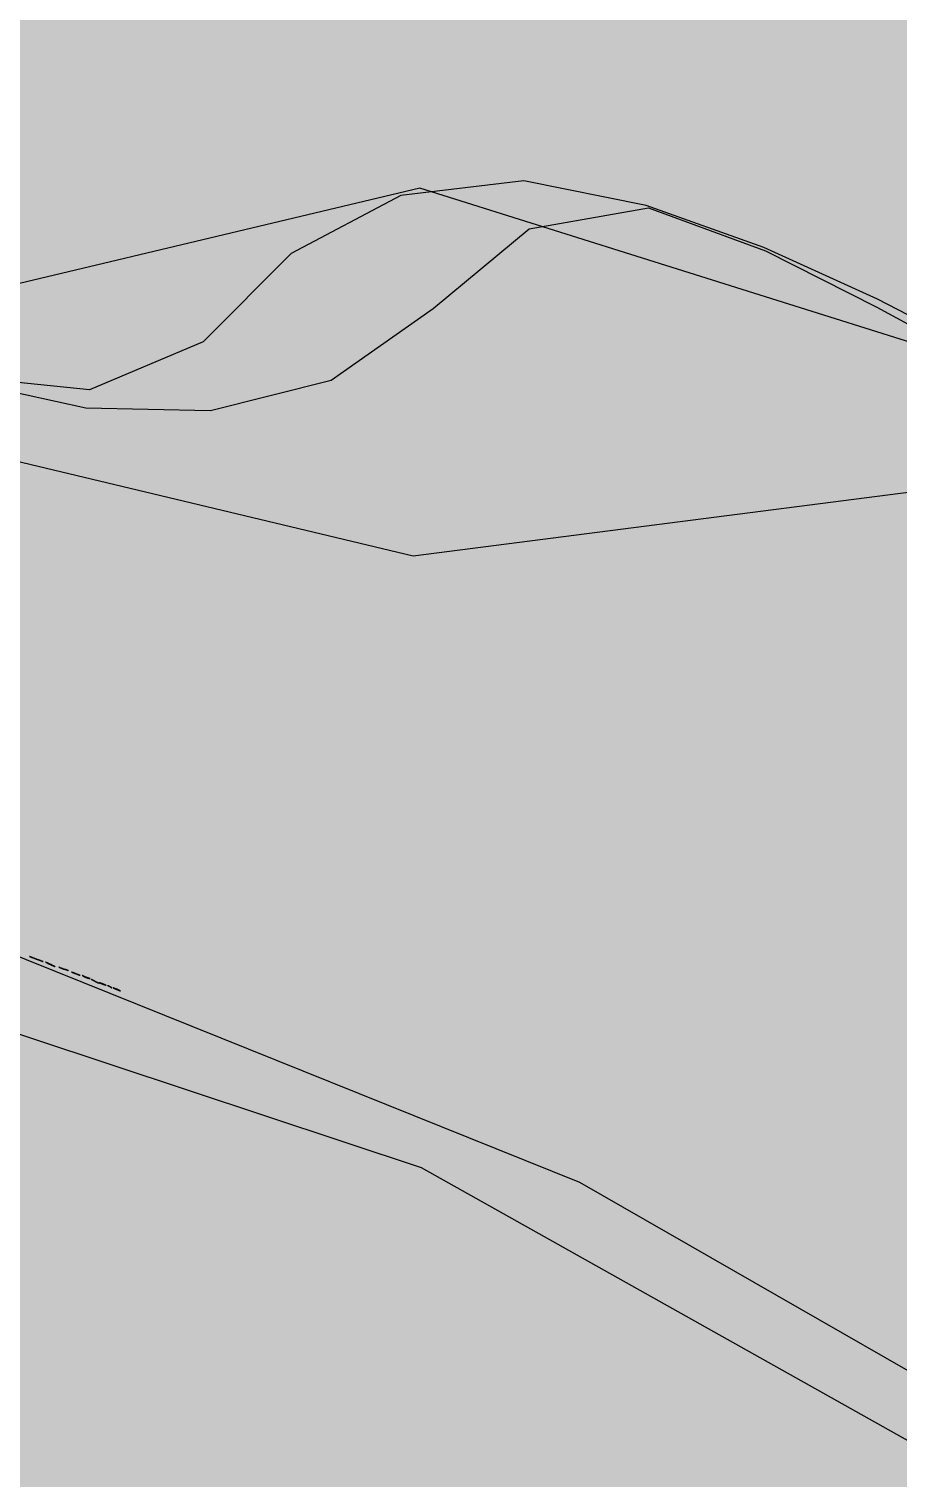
# Model space of a CAD drawing. Extents: x 0 to 1501, y 0 to 1722.
# Drawn here: x 97.805 to 99.12, y 1668.453 to 1670.644 of the extents above; entities that cross this region are included whole.
import ezdxf

# ---------------------------------------------------------------- set-up
doc = ezdxf.new("R2010")
doc.units = 0

msp = doc.modelspace()

# ---------------------------------------------------------------- hatches: boundary and pattern name
at = {"true_color": 0xf8f9fa}
msp.add_hatch(color=256, dxfattribs=at).paths.add_polyline_path([(0, 1722), (1280, 1722), (1280, 1002), (0, 1002)], flags=0)
at = {"true_color": 0xffffff}
for points in [[(0, 1722), (1280, 1722), (1280, 1656), (0, 1656)], [(124.2185, 1673.1045), (125.1031, 1673.3831), (125.9574, 1673.8873), (126.7907, 1674.4255), (126.3947, 1673.8682), (126.4948, 1673.599), (127.2128, 1674.2826), (127.8518, 1675.0394), (128.4795, 1675.7998), (129.1412, 1676.5348), (128.9962, 1676.4586), (128.3231, 1675.7296), (127.6691, 1674.9842), (127.0627, 1674.2159), (126.5213, 1673.89), (127.1729, 1674.6363), (126.4734, 1674.4188), (125.6234, 1673.9074), (124.7639, 1673.4116), (123.8934, 1672.9357), (123.0055, 1672.493), (122.0998, 1672.0882), (121.195, 1671.8706), (121.4652, 1672.6326), (120.489, 1672.51), (119.5589, 1672.1669), (118.6812, 1671.7059), (118.3606, 1670.9867), (117.997, 1670.5677), (117.0387, 1670.3117), (116.0678, 1670.1071), (115.0972, 1669.9013), (114.1282, 1669.6881), (113.18, 1669.3967), (112.2477, 1669.0574), (111.2909, 1668.7957), (110.3207, 1668.588), (109.3425, 1668.4237), (108.3717, 1668.2257), (108.8471, 1667.7892), (108.9744, 1667.5866), (107.9982, 1667.4119), (107.0133, 1667.3916), (106.3973, 1667.9117), (105.4056, 1667.927), (104.4134, 1667.934), (103.4216, 1667.9591), (102.4307, 1668.0094), (101.4421, 1668.0945), (100.4561, 1668.2043), (99.4982, 1668.4067), (98.6387, 1668.8998), (97.7182, 1669.2697), (97.1572, 1669.3012), (97.4577, 1669.2346), (98.3988, 1668.9224), (99.2624, 1668.4382), (100.1973, 1668.1171), (101.1808, 1667.9866), (102.1666, 1667.8746), (103.0666, 1667.8082), (104.0573, 1667.7546), (105.0493, 1667.735), (106.0413, 1667.7517), (106.6787, 1667.3209), (107.6623, 1667.2298), (108.649, 1667.3274), (109.6038, 1667.5865), (109.1699, 1667.9364), (109.0997, 1668.1672), (110.081, 1668.3125), (111.0535, 1668.5088), (112.0144, 1668.7558), (112.9635, 1669.0445), (113.9058, 1669.3553), (114.6731, 1669.5616), (115.6407, 1669.7748), (116.6141, 1669.9668), (117.5805, 1670.1907), (118.509, 1670.5336), (118.9316, 1671.166), (119.1263, 1671.6947), (120.0448, 1672.0691), (120.9986, 1672.3382), (120.7719, 1671.676), (121.661, 1671.7064), (122.5811, 1672.0775), (123.4825, 1672.4919), (124.2185, 1673.1045)], [(97.03, 1670.445), (97.1935, 1670.3501), (97.3603, 1670.2613), (97.5312, 1670.1806), (97.707, 1670.1114), (97.8915, 1670.0715), (98.0801, 1670.0672), (98.2625, 1670.1133), (98.4166, 1670.2213), (98.5619, 1670.3419), (98.7424, 1670.3737), (98.9195, 1670.3089), (99.088, 1670.2233), (99.2542, 1670.1333), (99.4188, 1670.0404), (99.5817, 1669.9446), (99.7426, 1669.8454), (99.9011, 1669.7424), (100.0563, 1669.6346), (100.2085, 1669.5226), (100.363, 1669.4137), (100.5192, 1669.3073), (100.6766, 1669.2026), (100.8347, 1669.0991), (100.9936, 1668.9967), (101.153, 1668.8952), (101.3129, 1668.7945), (101.4734, 1668.6945), (101.6343, 1668.5954), (101.7958, 1668.4972), (101.9579, 1668.4001), (102.121, 1668.3045), (102.2813, 1668.2142), (102.118, 1668.3094), (101.9569, 1668.4082), (101.7968, 1668.5086), (101.6373, 1668.6101), (101.4782, 1668.7121), (101.3195, 1668.8147), (101.161, 1668.9176), (101.0027, 1669.0209), (100.8447, 1669.1246), (100.6868, 1669.2285), (100.5291, 1669.3327), (100.3716, 1669.4372), (100.2144, 1669.5421), (100.0576, 1669.6475), (99.9008, 1669.7531), (99.7429, 1669.857), (99.5832, 1669.9582), (99.4214, 1670.0559), (99.257, 1670.1489), (99.0891, 1670.2357), (98.9169, 1670.3135), (98.739, 1670.3771), (98.554, 1670.4145), (98.368, 1670.3926), (98.2017, 1670.3049), (98.0686, 1670.1711), (97.8966, 1670.0985), (97.7098, 1670.1179), (97.5329, 1670.184), (97.3628, 1670.2663), (97.1958, 1670.3549), (97.03, 1670.445)]]:
    msp.add_hatch(color=256, dxfattribs=at).paths.add_polyline_path(points, flags=0)
at = {"true_color": 0xa8a9ab}
msp.add_hatch(color=256, dxfattribs=at).paths.add_polyline_path([(102.525, 1668.006), (101.8316, 1668.4875), (100.9954, 1669.0269), (100.1654, 1669.5758), (99.3269, 1670.111), (98.3966, 1670.4035), (97.5153, 1670.194), (96.6496, 1670.6823), (95.8869, 1671.3203), (96.1765, 1671.6041), (96.6439, 1671.8292), (96.0403, 1672.6193), (95.3755, 1673.3595), (94.702, 1674.0918), (94.1028, 1674.8857), (93.5932, 1675.7168), (93.1817, 1676.6224), (92.9474, 1677.5828), (93.6149, 1678.2309), (94.5271, 1677.8775), (95.5008, 1677.6891), (96.3339, 1678.1235), (96.3848, 1679.0995), (96.0008, 1680.0124), (95.3735, 1680.7812), (94.4999, 1681.2164), (93.6181, 1680.808), (92.6438, 1680.8755), (92.0425, 1681.6252), (91.7746, 1682.5815), (91.7389, 1683.5735), (91.8853, 1684.5478), (91.9267, 1685.5187), (91.871, 1686.5123), (91.7987, 1687.5047), (91.6739, 1688.4916), (91.4256, 1689.4532), (90.747, 1690.1053), (89.8964, 1689.632), (89.1855, 1690.074), (89.1072, 1691.0569), (89.401, 1691.9872), (90.3229, 1691.935), (91.2193, 1692.0093), (91.6678, 1692.8803), (91.7877, 1693.8673), (91.805, 1694.8619), (91.7468, 1695.855), (92.183, 1696.3715), (92.1668, 1697.282), (92.1771, 1698.2752), (92.4523, 1699.2279), (92.8962, 1700.0855), (93.7602, 1700.4598), (94.7396, 1700.3645), (95.4441, 1701.0371), (95.7076, 1701.9819), (95.4287, 1702.9152), (94.5914, 1703.3711), (94.1305, 1703.6717), (94.4515, 1704.6107), (94.8942, 1705.5015), (95.3633, 1706.3789), (95.7102, 1707.3087), (95.4669, 1708.1932), (95.3705, 1708.6603), (96.309, 1708.8308), (96.9046, 1709.6226), (97.348, 1710.5133), (97.111, 1711.3732), (96.4194, 1710.9164), (95.9349, 1710.0483), (95.1634, 1709.647), (94.2842, 1709.233), (93.7274, 1708.4179), (94.2172, 1707.9284), (94.8975, 1708.1349), (94.595, 1707.1893), (94.1482, 1706.3007), (93.6802, 1705.4228), (93.5233, 1704.8196), (93.1678, 1703.939), (93.4442, 1703.054), (94.3963, 1703.1531), (94.8183, 1702.397), (94.5567, 1701.4522), (93.6953, 1701.0653), (92.7174, 1701.1557), (91.9679, 1700.5203), (91.4887, 1699.6527), (91.2314, 1698.6929), (91.1648, 1697.7023), (91.265, 1696.7127), (91.3915, 1695.9863), (91.4122, 1695.0035), (91.4391, 1694.0089), (91.3321, 1693.0218), (90.7495, 1692.3115), (89.8313, 1692.6536), (89.0275, 1692.155), (88.81, 1691.1901), (88.8299, 1690.1965), (89.2481, 1689.3073), (90.1247, 1689.1971), (90.9592, 1689.5628), (91.2892, 1688.6373), (91.4174, 1687.6507), (91.5051, 1686.6596), (91.5493, 1685.6656), (91.7951, 1684.8022), (91.3892, 1683.9992), (91.3737, 1683.0087), (91.5636, 1682.0331), (91.917, 1681.105), (92.6403, 1680.4532), (93.6086, 1680.287), (94.4797, 1680.7147), (95.3214, 1680.3313), (95.8391, 1679.4881), (95.9704, 1678.5175), (95.1645, 1678.1264), (94.2209, 1678.432), (93.275, 1678.6595), (92.5977, 1677.9971), (92.6924, 1677.0205), (93.0792, 1676.1043), (93.6401, 1675.3283), (94.0163, 1674.5563), (94.669, 1673.806), (95.3282, 1673.0607), (95.9766, 1672.3058), (96.1733, 1671.8482), (95.2391, 1671.9487), (95.7746, 1671.1595), (96.5739, 1670.5684), (97.437, 1670.0745), (98.3865, 1669.8473), (99.2294, 1669.9558), (100.0475, 1669.3894), (100.8896, 1668.8594), (101.7382, 1668.3398), (102.2006, 1667.6019), (103.0922, 1667.1855), (104.0649, 1667.0111), (105.0548, 1666.9786), (105.2, 1666.8423), (104.2136, 1666.9042), (105.1426, 1666.6305), (106.1286, 1666.4974), (106.0231, 1666.5263), (105.0451, 1666.7089), (105.2892, 1666.7493), (105.9214, 1666.8748), (104.9556, 1667.1047), (103.9633, 1667.1553), (102.9943, 1667.3112), (102.5251, 1668.0062)], flags=0)
at = {"true_color": 0x231f20}
for points in [[(97.8265, 1669.234), (97.8259, 1669.2342), (97.8252, 1669.2344), (97.8246, 1669.2347), (97.8239, 1669.2349), (97.8233, 1669.2351), (97.8226, 1669.2353), (97.822, 1669.2355), (97.8213, 1669.2358), (97.8207, 1669.236), (97.8201, 1669.2363), (97.8194, 1669.2365), (97.8188, 1669.2367), (97.8182, 1669.237), (97.8175, 1669.2372), (97.8169, 1669.2375), (97.8162, 1669.2377), (97.8156, 1669.238), (97.815, 1669.2382), (97.8143, 1669.2384), (97.8137, 1669.2387), (97.8131, 1669.2389), (97.8124, 1669.2392), (97.8118, 1669.2394), (97.8111, 1669.2397), (97.8105, 1669.2399), (97.8099, 1669.2401), (97.8092, 1669.2404), (97.8086, 1669.2406), (97.8079, 1669.2408), (97.8073, 1669.2411), (97.8066, 1669.2413), (97.806, 1669.2415), (97.8066, 1669.2413), (97.8073, 1669.241), (97.8079, 1669.2408), (97.8086, 1669.2406), (97.8092, 1669.2403), (97.8098, 1669.2401), (97.8105, 1669.2398), (97.8111, 1669.2396), (97.8118, 1669.2394), (97.8124, 1669.2391), (97.813, 1669.2389), (97.8137, 1669.2387), (97.8143, 1669.2384), (97.815, 1669.2382), (97.8156, 1669.238), (97.8162, 1669.2377), (97.8169, 1669.2375), (97.8175, 1669.2372), (97.8182, 1669.237), (97.8188, 1669.2368), (97.8194, 1669.2365), (97.8201, 1669.2363), (97.8207, 1669.2361), (97.8214, 1669.2358), (97.822, 1669.2356), (97.8226, 1669.2354), (97.8233, 1669.2351), (97.8239, 1669.2349), (97.8246, 1669.2347), (97.8252, 1669.2344), (97.8259, 1669.2342), (97.8265, 1669.234)], [(97.845, 1669.226), (97.8446, 1669.2262), (97.8441, 1669.2265), (97.8437, 1669.2267), (97.8432, 1669.2269), (97.8428, 1669.2272), (97.8423, 1669.2274), (97.8419, 1669.2276), (97.8414, 1669.2278), (97.841, 1669.2281), (97.8405, 1669.2283), (97.8401, 1669.2285), (97.8396, 1669.2287), (97.8392, 1669.2289), (97.8387, 1669.2292), (97.8382, 1669.2294), (97.8378, 1669.2296), (97.8373, 1669.2298), (97.8369, 1669.23), (97.8364, 1669.2302), (97.836, 1669.2304), (97.8355, 1669.2307), (97.8351, 1669.2309), (97.8346, 1669.2311), (97.8341, 1669.2313), (97.8337, 1669.2315), (97.8332, 1669.2317), (97.8328, 1669.2319), (97.8323, 1669.2321), (97.8319, 1669.2324), (97.8314, 1669.2326), (97.8309, 1669.2328), (97.8305, 1669.233), (97.8309, 1669.2327), (97.8314, 1669.2325), (97.8318, 1669.2322), (97.8323, 1669.232), (97.8327, 1669.2317), (97.8331, 1669.2315), (97.8336, 1669.2312), (97.834, 1669.231), (97.8344, 1669.2308), (97.8349, 1669.2305), (97.8354, 1669.2303), (97.8358, 1669.2301), (97.8363, 1669.2299), (97.8367, 1669.2297), (97.8372, 1669.2295), (97.8376, 1669.2293), (97.8381, 1669.2291), (97.8386, 1669.2289), (97.839, 1669.2287), (97.8395, 1669.2285), (97.8399, 1669.2283), (97.8404, 1669.2281), (97.8409, 1669.2279), (97.8413, 1669.2277), (97.8418, 1669.2275), (97.8423, 1669.2273), (97.8427, 1669.2271), (97.8432, 1669.2269), (97.8436, 1669.2267), (97.8441, 1669.2264), (97.8445, 1669.2262), (97.845, 1669.226)], [(97.865, 1669.22), (97.8646, 1669.2202), (97.8641, 1669.2204), (97.8637, 1669.2206), (97.8632, 1669.2208), (97.8628, 1669.2209), (97.8623, 1669.2211), (97.8618, 1669.2213), (97.8614, 1669.2214), (97.8609, 1669.2216), (97.8605, 1669.2217), (97.86, 1669.2219), (97.8595, 1669.222), (97.8591, 1669.2221), (97.8586, 1669.2223), (97.8581, 1669.2224), (97.8577, 1669.2226), (97.8572, 1669.2227), (97.8568, 1669.2229), (97.8563, 1669.223), (97.8558, 1669.2232), (97.8554, 1669.2233), (97.8549, 1669.2235), (97.8545, 1669.2237), (97.854, 1669.2239), (97.8536, 1669.2241), (97.8531, 1669.2243), (97.8527, 1669.2244), (97.8522, 1669.2246), (97.8518, 1669.2248), (97.8513, 1669.225), (97.8509, 1669.2253), (97.8505, 1669.2255), (97.8509, 1669.2253), (97.8514, 1669.2251), (97.8518, 1669.2249), (97.8522, 1669.2247), (97.8527, 1669.2245), (97.8531, 1669.2243), (97.8536, 1669.2241), (97.854, 1669.2239), (97.8545, 1669.2237), (97.8549, 1669.2236), (97.8554, 1669.2234), (97.8559, 1669.2233), (97.8563, 1669.2231), (97.8568, 1669.223), (97.8572, 1669.2228), (97.8577, 1669.2226), (97.8582, 1669.2225), (97.8586, 1669.2223), (97.8591, 1669.2222), (97.8595, 1669.222), (97.86, 1669.2219), (97.8605, 1669.2217), (97.8609, 1669.2216), (97.8614, 1669.2214), (97.8619, 1669.2213), (97.8623, 1669.2211), (97.8628, 1669.2209), (97.8632, 1669.2207), (97.8637, 1669.2206), (97.8641, 1669.2204), (97.8646, 1669.2202), (97.865, 1669.22)], [(97.8825, 1669.213), (97.8821, 1669.2132), (97.8817, 1669.2133), (97.8813, 1669.2135), (97.8809, 1669.2136), (97.8805, 1669.2138), (97.8801, 1669.2139), (97.8797, 1669.2141), (97.8792, 1669.2143), (97.8788, 1669.2144), (97.8784, 1669.2146), (97.878, 1669.2147), (97.8776, 1669.2149), (97.8772, 1669.215), (97.8768, 1669.2152), (97.8764, 1669.2153), (97.876, 1669.2155), (97.8756, 1669.2157), (97.8752, 1669.2158), (97.8748, 1669.216), (97.8744, 1669.2161), (97.874, 1669.2163), (97.8736, 1669.2164), (97.8732, 1669.2166), (97.8728, 1669.2168), (97.8723, 1669.2169), (97.8719, 1669.2171), (97.8715, 1669.2172), (97.8711, 1669.2174), (97.8707, 1669.2175), (97.8703, 1669.2177), (97.8699, 1669.2178), (97.8695, 1669.218), (97.8699, 1669.2178), (97.8703, 1669.2177), (97.8707, 1669.2175), (97.8711, 1669.2174), (97.8715, 1669.2172), (97.8719, 1669.2171), (97.8723, 1669.2169), (97.8728, 1669.2168), (97.8732, 1669.2166), (97.8736, 1669.2164), (97.874, 1669.2163), (97.8744, 1669.2161), (97.8748, 1669.216), (97.8752, 1669.2158), (97.8756, 1669.2157), (97.876, 1669.2155), (97.8764, 1669.2154), (97.8768, 1669.2152), (97.8772, 1669.2151), (97.8776, 1669.2149), (97.878, 1669.2147), (97.8784, 1669.2146), (97.8789, 1669.2144), (97.8793, 1669.2143), (97.8797, 1669.2141), (97.8801, 1669.214), (97.8805, 1669.2138), (97.8809, 1669.2137), (97.8813, 1669.2135), (97.8817, 1669.2133), (97.8821, 1669.2132), (97.8825, 1669.213)], [(97.898, 1669.208), (97.8976, 1669.2081), (97.8972, 1669.2082), (97.8968, 1669.2084), (97.8964, 1669.2085), (97.896, 1669.2086), (97.8956, 1669.2087), (97.8952, 1669.2089), (97.8948, 1669.209), (97.8944, 1669.2091), (97.894, 1669.2092), (97.8936, 1669.2094), (97.8932, 1669.2095), (97.8928, 1669.2097), (97.8924, 1669.2099), (97.892, 1669.21), (97.8916, 1669.2102), (97.8912, 1669.2103), (97.8908, 1669.2105), (97.8904, 1669.2106), (97.89, 1669.2108), (97.8896, 1669.2109), (97.8892, 1669.2111), (97.8889, 1669.2113), (97.8885, 1669.2115), (97.8881, 1669.2117), (97.8877, 1669.2119), (97.8874, 1669.2121), (97.887, 1669.2123), (97.8866, 1669.2124), (97.8862, 1669.2126), (97.8858, 1669.2128), (97.8855, 1669.213), (97.8859, 1669.2128), (97.8863, 1669.2126), (97.8866, 1669.2124), (97.887, 1669.2122), (97.8874, 1669.212), (97.8877, 1669.2117), (97.8881, 1669.2115), (97.8885, 1669.2113), (97.8889, 1669.2111), (97.8892, 1669.2109), (97.8896, 1669.2107), (97.89, 1669.2105), (97.8903, 1669.2103), (97.8907, 1669.2101), (97.8911, 1669.21), (97.8915, 1669.2098), (97.8919, 1669.2097), (97.8923, 1669.2095), (97.8927, 1669.2094), (97.8931, 1669.2092), (97.8935, 1669.209), (97.8939, 1669.2089), (97.8943, 1669.2088), (97.8947, 1669.2087), (97.8951, 1669.2086), (97.8955, 1669.2085), (97.8959, 1669.2084), (97.8963, 1669.2083), (97.8967, 1669.2082), (97.8972, 1669.2081), (97.8976, 1669.2081), (97.898, 1669.208)], [(97.9115, 1669.201), (97.9111, 1669.2011), (97.9107, 1669.2013), (97.9103, 1669.2014), (97.9099, 1669.2016), (97.9095, 1669.2017), (97.9091, 1669.2019), (97.9088, 1669.2021), (97.9084, 1669.2023), (97.908, 1669.2024), (97.9076, 1669.2026), (97.9073, 1669.2028), (97.9069, 1669.203), (97.9065, 1669.2032), (97.9061, 1669.2034), (97.9058, 1669.2036), (97.9054, 1669.2038), (97.905, 1669.204), (97.9047, 1669.2042), (97.9043, 1669.2044), (97.9039, 1669.2046), (97.9036, 1669.2048), (97.9032, 1669.205), (97.9028, 1669.2052), (97.9025, 1669.2054), (97.9021, 1669.2056), (97.9017, 1669.2058), (97.9014, 1669.206), (97.901, 1669.2062), (97.9006, 1669.2064), (97.9002, 1669.2066), (97.8999, 1669.2068), (97.8995, 1669.207), (97.8999, 1669.2068), (97.9003, 1669.2066), (97.9006, 1669.2065), (97.901, 1669.2063), (97.9014, 1669.2061), (97.9018, 1669.2059), (97.9021, 1669.2057), (97.9025, 1669.2055), (97.9029, 1669.2053), (97.9032, 1669.2051), (97.9036, 1669.2049), (97.904, 1669.2047), (97.9043, 1669.2045), (97.9047, 1669.2043), (97.9051, 1669.2041), (97.9054, 1669.2039), (97.9058, 1669.2037), (97.9062, 1669.2035), (97.9065, 1669.2033), (97.9069, 1669.2031), (97.9073, 1669.2029), (97.9076, 1669.2027), (97.908, 1669.2025), (97.9084, 1669.2023), (97.9088, 1669.2021), (97.9092, 1669.202), (97.9096, 1669.2018), (97.9099, 1669.2016), (97.9103, 1669.2015), (97.9107, 1669.2013), (97.9111, 1669.2012), (97.9115, 1669.201)], [(97.922, 1669.198), (97.9217, 1669.1981), (97.9214, 1669.1983), (97.921, 1669.1984), (97.9207, 1669.1986), (97.9204, 1669.1987), (97.9201, 1669.1988), (97.9197, 1669.199), (97.9194, 1669.1991), (97.9191, 1669.1993), (97.9188, 1669.1994), (97.9184, 1669.1995), (97.9181, 1669.1996), (97.9178, 1669.1997), (97.9174, 1669.1999), (97.9171, 1669.2), (97.9168, 1669.2001), (97.9165, 1669.2002), (97.9161, 1669.2003), (97.9158, 1669.2005), (97.9155, 1669.2006), (97.9151, 1669.2007), (97.9148, 1669.2008), (97.9145, 1669.201), (97.9142, 1669.2011), (97.9138, 1669.2012), (97.9135, 1669.2013), (97.9132, 1669.2014), (97.9128, 1669.2016), (97.9125, 1669.2017), (97.9122, 1669.2018), (97.9118, 1669.2019), (97.9115, 1669.202), (97.9118, 1669.2019), (97.9121, 1669.2017), (97.9125, 1669.2016), (97.9128, 1669.2014), (97.9131, 1669.2013), (97.9134, 1669.2012), (97.9137, 1669.201), (97.9141, 1669.2009), (97.9144, 1669.2007), (97.9147, 1669.2006), (97.915, 1669.2005), (97.9154, 1669.2003), (97.9157, 1669.2002), (97.916, 1669.2001), (97.9164, 1669.2), (97.9167, 1669.1999), (97.917, 1669.1997), (97.9174, 1669.1996), (97.9177, 1669.1995), (97.918, 1669.1994), (97.9184, 1669.1993), (97.9187, 1669.1992), (97.919, 1669.199), (97.9193, 1669.1989), (97.9197, 1669.1988), (97.92, 1669.1987), (97.9203, 1669.1986), (97.9207, 1669.1985), (97.921, 1669.1984), (97.9213, 1669.1982), (97.9217, 1669.1981), (97.922, 1669.198)], [(97.9305, 1669.194), (97.9303, 1669.1941), (97.9302, 1669.1943), (97.93, 1669.1944), (97.9298, 1669.1945), (97.9296, 1669.1947), (97.9295, 1669.1948), (97.9293, 1669.1949), (97.9291, 1669.195), (97.9289, 1669.1951), (97.9287, 1669.1952), (97.9285, 1669.1954), (97.9283, 1669.1955), (97.9281, 1669.1956), (97.928, 1669.1957), (97.9278, 1669.1958), (97.9276, 1669.1959), (97.9274, 1669.196), (97.9272, 1669.1961), (97.927, 1669.1962), (97.9268, 1669.1964), (97.9267, 1669.1965), (97.9265, 1669.1966), (97.9263, 1669.1967), (97.9261, 1669.1968), (97.9259, 1669.1969), (97.9257, 1669.197), (97.9255, 1669.1971), (97.9253, 1669.1972), (97.9251, 1669.1973), (97.9249, 1669.1973), (97.9247, 1669.1974), (97.9245, 1669.1975), (97.9247, 1669.1974), (97.9249, 1669.1973), (97.9251, 1669.1972), (97.9253, 1669.1972), (97.9255, 1669.1971), (97.9257, 1669.197), (97.9259, 1669.1969), (97.9261, 1669.1968), (97.9263, 1669.1967), (97.9265, 1669.1967), (97.9267, 1669.1966), (97.9269, 1669.1964), (97.9271, 1669.1963), (97.9273, 1669.1962), (97.9275, 1669.1961), (97.9277, 1669.196), (97.9278, 1669.1959), (97.928, 1669.1958), (97.9282, 1669.1956), (97.9284, 1669.1955), (97.9285, 1669.1954), (97.9287, 1669.1953), (97.9289, 1669.1951), (97.9291, 1669.195), (97.9293, 1669.1949), (97.9294, 1669.1948), (97.9296, 1669.1946), (97.9298, 1669.1945), (97.93, 1669.1944), (97.9301, 1669.1943), (97.9303, 1669.1941), (97.9305, 1669.194)], [(97.9435, 1669.1895), (97.9432, 1669.1897), (97.9429, 1669.1899), (97.9425, 1669.19), (97.9422, 1669.1902), (97.9418, 1669.1903), (97.9415, 1669.1905), (97.9412, 1669.1906), (97.9408, 1669.1908), (97.9405, 1669.191), (97.9402, 1669.1911), (97.9398, 1669.1913), (97.9395, 1669.1914), (97.9391, 1669.1916), (97.9388, 1669.1917), (97.9385, 1669.1919), (97.9381, 1669.192), (97.9378, 1669.1922), (97.9374, 1669.1923), (97.9371, 1669.1924), (97.9367, 1669.1925), (97.9364, 1669.1927), (97.936, 1669.1928), (97.9357, 1669.1929), (97.9353, 1669.193), (97.935, 1669.1931), (97.9346, 1669.1933), (97.9343, 1669.1934), (97.9339, 1669.1935), (97.9336, 1669.1936), (97.9332, 1669.1938), (97.9329, 1669.1939), (97.9325, 1669.194), (97.9328, 1669.1939), (97.9332, 1669.1937), (97.9335, 1669.1936), (97.9339, 1669.1934), (97.9342, 1669.1933), (97.9345, 1669.1931), (97.9349, 1669.193), (97.9352, 1669.1929), (97.9356, 1669.1927), (97.9359, 1669.1926), (97.9363, 1669.1924), (97.9366, 1669.1923), (97.9369, 1669.1921), (97.9373, 1669.192), (97.9376, 1669.1918), (97.938, 1669.1917), (97.9383, 1669.1916), (97.9387, 1669.1914), (97.939, 1669.1913), (97.9393, 1669.1911), (97.9397, 1669.191), (97.94, 1669.1908), (97.9404, 1669.1907), (97.9407, 1669.1906), (97.9411, 1669.1904), (97.9414, 1669.1903), (97.9418, 1669.1902), (97.9421, 1669.19), (97.9425, 1669.1899), (97.9428, 1669.1898), (97.9432, 1669.1896), (97.9435, 1669.1895)]]:
    msp.add_hatch(color=256, dxfattribs=at).paths.add_polyline_path(points, flags=0)

# ---------------------------------------------------------------- linework, layer by layer
at = {"true_color": 0xa8a9ab}
for points in [[(95.8391, 1679.4881), (95.9704, 1678.5175), (95.1645, 1678.1264), (94.2209, 1678.432), (93.275, 1678.6595), (92.5977, 1677.9971), (92.6924, 1677.0205), (93.0792, 1676.1043), (93.6401, 1675.3283), (94.0163, 1674.5563), (94.669, 1673.806), (95.3282, 1673.0607), (95.9766, 1672.3058), (96.1733, 1671.8482), (95.2391, 1671.9487), (95.7746, 1671.1595), (96.5739, 1670.5684), (97.437, 1670.0745), (98.3865, 1669.8473), (99.2294, 1669.9558), (100.0475, 1669.3894), (100.8896, 1668.8594), (101.7382, 1668.3398), (102.2006, 1667.6019)], [(101.8316, 1668.4875), (100.9954, 1669.0269), (100.1654, 1669.5758), (99.3269, 1670.111), (98.3966, 1670.4035), (97.5153, 1670.194), (96.6496, 1670.6823), (95.8869, 1671.3203), (96.1765, 1671.6041), (96.6439, 1671.8292), (96.0403, 1672.6193), (95.3755, 1673.3595), (94.702, 1674.0918), (94.1028, 1674.8857), (93.5932, 1675.7168), (93.1817, 1676.6224), (92.9474, 1677.5828), (93.6149, 1678.2309), (94.5271, 1677.8775), (95.5008, 1677.6891), (96.3339, 1678.1235), (96.3848, 1679.0995)]]:
    msp.add_lwpolyline(points, dxfattribs=at)
at = {"true_color": 0xffffff}
for points in [[(99.257, 1670.1489), (99.0891, 1670.2357), (98.9169, 1670.3135), (98.739, 1670.3771), (98.554, 1670.4145), (98.368, 1670.3926), (98.2017, 1670.3049), (98.0686, 1670.1711), (97.8966, 1670.0985), (97.7098, 1670.1179)], [(97.707, 1670.1114), (97.8915, 1670.0715), (98.0801, 1670.0672), (98.2625, 1670.1133), (98.4166, 1670.2213), (98.5619, 1670.3419), (98.7424, 1670.3737), (98.9195, 1670.3089), (99.088, 1670.2233), (99.2542, 1670.1333)], [(102.4307, 1668.0094), (101.4421, 1668.0945), (100.4561, 1668.2043), (99.4982, 1668.4067), (98.6387, 1668.8998), (97.7182, 1669.2697), (97.1572, 1669.3012), (97.4577, 1669.2346), (98.3988, 1668.9224), (99.2624, 1668.4382), (100.1973, 1668.1171), (101.1808, 1667.9866), (102.1666, 1667.8746)]]:
    msp.add_lwpolyline(points, dxfattribs=at)
at = {"true_color": 0x231f20}
for points in [[(97.8265, 1669.234), (97.8259, 1669.2342), (97.8252, 1669.2344), (97.8246, 1669.2347), (97.8239, 1669.2349), (97.8233, 1669.2351), (97.8226, 1669.2353), (97.822, 1669.2355), (97.8213, 1669.2358), (97.8207, 1669.236), (97.8201, 1669.2363), (97.8194, 1669.2365), (97.8188, 1669.2367), (97.8182, 1669.237), (97.8175, 1669.2372), (97.8169, 1669.2375), (97.8162, 1669.2377), (97.8156, 1669.238), (97.815, 1669.2382), (97.8143, 1669.2384), (97.8137, 1669.2387), (97.8131, 1669.2389), (97.8124, 1669.2392), (97.8118, 1669.2394), (97.8111, 1669.2397), (97.8105, 1669.2399), (97.8099, 1669.2401), (97.8092, 1669.2404), (97.8086, 1669.2406), (97.8079, 1669.2408), (97.8073, 1669.2411), (97.8066, 1669.2413), (97.806, 1669.2415), (97.8066, 1669.2413), (97.8073, 1669.241), (97.8079, 1669.2408), (97.8086, 1669.2406), (97.8092, 1669.2403), (97.8098, 1669.2401), (97.8105, 1669.2398), (97.8111, 1669.2396), (97.8118, 1669.2394), (97.8124, 1669.2391), (97.813, 1669.2389), (97.8137, 1669.2387), (97.8143, 1669.2384), (97.815, 1669.2382), (97.8156, 1669.238), (97.8162, 1669.2377), (97.8169, 1669.2375), (97.8175, 1669.2372), (97.8182, 1669.237), (97.8188, 1669.2368), (97.8194, 1669.2365), (97.8201, 1669.2363), (97.8207, 1669.2361), (97.8214, 1669.2358), (97.822, 1669.2356), (97.8226, 1669.2354), (97.8233, 1669.2351), (97.8239, 1669.2349), (97.8246, 1669.2347), (97.8252, 1669.2344), (97.8259, 1669.2342), (97.8265, 1669.234)], [(97.845, 1669.226), (97.8446, 1669.2262), (97.8441, 1669.2265), (97.8437, 1669.2267), (97.8432, 1669.2269), (97.8428, 1669.2272), (97.8423, 1669.2274), (97.8419, 1669.2276), (97.8414, 1669.2278), (97.841, 1669.2281), (97.8405, 1669.2283), (97.8401, 1669.2285), (97.8396, 1669.2287), (97.8392, 1669.2289), (97.8387, 1669.2292), (97.8382, 1669.2294), (97.8378, 1669.2296), (97.8373, 1669.2298), (97.8369, 1669.23), (97.8364, 1669.2302), (97.836, 1669.2304), (97.8355, 1669.2307), (97.8351, 1669.2309), (97.8346, 1669.2311), (97.8341, 1669.2313), (97.8337, 1669.2315), (97.8332, 1669.2317), (97.8328, 1669.2319), (97.8323, 1669.2321), (97.8319, 1669.2324), (97.8314, 1669.2326), (97.8309, 1669.2328), (97.8305, 1669.233), (97.8309, 1669.2327), (97.8314, 1669.2325), (97.8318, 1669.2322), (97.8323, 1669.232), (97.8327, 1669.2317), (97.8331, 1669.2315), (97.8336, 1669.2312), (97.834, 1669.231), (97.8344, 1669.2308), (97.8349, 1669.2305), (97.8354, 1669.2303), (97.8358, 1669.2301), (97.8363, 1669.2299), (97.8367, 1669.2297), (97.8372, 1669.2295), (97.8376, 1669.2293), (97.8381, 1669.2291), (97.8386, 1669.2289), (97.839, 1669.2287), (97.8395, 1669.2285), (97.8399, 1669.2283), (97.8404, 1669.2281), (97.8409, 1669.2279), (97.8413, 1669.2277), (97.8418, 1669.2275), (97.8423, 1669.2273), (97.8427, 1669.2271), (97.8432, 1669.2269), (97.8436, 1669.2267), (97.8441, 1669.2264), (97.8445, 1669.2262), (97.845, 1669.226)], [(97.865, 1669.22), (97.8646, 1669.2202), (97.8641, 1669.2204), (97.8637, 1669.2206), (97.8632, 1669.2208), (97.8628, 1669.2209), (97.8623, 1669.2211), (97.8618, 1669.2213), (97.8614, 1669.2214), (97.8609, 1669.2216), (97.8605, 1669.2217), (97.86, 1669.2219), (97.8595, 1669.222), (97.8591, 1669.2221), (97.8586, 1669.2223), (97.8581, 1669.2224), (97.8577, 1669.2226), (97.8572, 1669.2227), (97.8568, 1669.2229), (97.8563, 1669.223), (97.8558, 1669.2232), (97.8554, 1669.2233), (97.8549, 1669.2235), (97.8545, 1669.2237), (97.854, 1669.2239), (97.8536, 1669.2241), (97.8531, 1669.2243), (97.8527, 1669.2244), (97.8522, 1669.2246), (97.8518, 1669.2248), (97.8513, 1669.225), (97.8509, 1669.2253), (97.8505, 1669.2255), (97.8509, 1669.2253), (97.8514, 1669.2251), (97.8518, 1669.2249), (97.8522, 1669.2247), (97.8527, 1669.2245), (97.8531, 1669.2243), (97.8536, 1669.2241), (97.854, 1669.2239), (97.8545, 1669.2237), (97.8549, 1669.2236), (97.8554, 1669.2234), (97.8559, 1669.2233), (97.8563, 1669.2231), (97.8568, 1669.223), (97.8572, 1669.2228), (97.8577, 1669.2226), (97.8582, 1669.2225), (97.8586, 1669.2223), (97.8591, 1669.2222), (97.8595, 1669.222), (97.86, 1669.2219), (97.8605, 1669.2217), (97.8609, 1669.2216), (97.8614, 1669.2214), (97.8619, 1669.2213), (97.8623, 1669.2211), (97.8628, 1669.2209), (97.8632, 1669.2207), (97.8637, 1669.2206), (97.8641, 1669.2204), (97.8646, 1669.2202), (97.865, 1669.22)], [(97.8825, 1669.213), (97.8821, 1669.2132), (97.8817, 1669.2133), (97.8813, 1669.2135), (97.8809, 1669.2136), (97.8805, 1669.2138), (97.8801, 1669.2139), (97.8797, 1669.2141), (97.8792, 1669.2143), (97.8788, 1669.2144), (97.8784, 1669.2146), (97.878, 1669.2147), (97.8776, 1669.2149), (97.8772, 1669.215), (97.8768, 1669.2152), (97.8764, 1669.2153), (97.876, 1669.2155), (97.8756, 1669.2157), (97.8752, 1669.2158), (97.8748, 1669.216), (97.8744, 1669.2161), (97.874, 1669.2163), (97.8736, 1669.2164), (97.8732, 1669.2166), (97.8728, 1669.2168), (97.8723, 1669.2169), (97.8719, 1669.2171), (97.8715, 1669.2172), (97.8711, 1669.2174), (97.8707, 1669.2175), (97.8703, 1669.2177), (97.8699, 1669.2178), (97.8695, 1669.218), (97.8699, 1669.2178), (97.8703, 1669.2177), (97.8707, 1669.2175), (97.8711, 1669.2174), (97.8715, 1669.2172), (97.8719, 1669.2171), (97.8723, 1669.2169), (97.8728, 1669.2168), (97.8732, 1669.2166), (97.8736, 1669.2164), (97.874, 1669.2163), (97.8744, 1669.2161), (97.8748, 1669.216), (97.8752, 1669.2158), (97.8756, 1669.2157), (97.876, 1669.2155), (97.8764, 1669.2154), (97.8768, 1669.2152), (97.8772, 1669.2151), (97.8776, 1669.2149), (97.878, 1669.2147), (97.8784, 1669.2146), (97.8789, 1669.2144), (97.8793, 1669.2143), (97.8797, 1669.2141), (97.8801, 1669.214), (97.8805, 1669.2138), (97.8809, 1669.2137), (97.8813, 1669.2135), (97.8817, 1669.2133), (97.8821, 1669.2132), (97.8825, 1669.213)], [(97.898, 1669.208), (97.8976, 1669.2081), (97.8972, 1669.2082), (97.8968, 1669.2084), (97.8964, 1669.2085), (97.896, 1669.2086), (97.8956, 1669.2087), (97.8952, 1669.2089), (97.8948, 1669.209), (97.8944, 1669.2091), (97.894, 1669.2092), (97.8936, 1669.2094), (97.8932, 1669.2095), (97.8928, 1669.2097), (97.8924, 1669.2099), (97.892, 1669.21), (97.8916, 1669.2102), (97.8912, 1669.2103), (97.8908, 1669.2105), (97.8904, 1669.2106), (97.89, 1669.2108), (97.8896, 1669.2109), (97.8892, 1669.2111), (97.8889, 1669.2113), (97.8885, 1669.2115), (97.8881, 1669.2117), (97.8877, 1669.2119), (97.8874, 1669.2121), (97.887, 1669.2123), (97.8866, 1669.2124), (97.8862, 1669.2126), (97.8858, 1669.2128), (97.8855, 1669.213), (97.8859, 1669.2128), (97.8863, 1669.2126), (97.8866, 1669.2124), (97.887, 1669.2122), (97.8874, 1669.212), (97.8877, 1669.2117), (97.8881, 1669.2115), (97.8885, 1669.2113), (97.8889, 1669.2111), (97.8892, 1669.2109), (97.8896, 1669.2107), (97.89, 1669.2105), (97.8903, 1669.2103), (97.8907, 1669.2101), (97.8911, 1669.21), (97.8915, 1669.2098), (97.8919, 1669.2097), (97.8923, 1669.2095), (97.8927, 1669.2094), (97.8931, 1669.2092), (97.8935, 1669.209), (97.8939, 1669.2089), (97.8943, 1669.2088), (97.8947, 1669.2087), (97.8951, 1669.2086), (97.8955, 1669.2085), (97.8959, 1669.2084), (97.8963, 1669.2083), (97.8967, 1669.2082), (97.8972, 1669.2081), (97.8976, 1669.2081), (97.898, 1669.208)], [(97.9115, 1669.201), (97.9111, 1669.2011), (97.9107, 1669.2013), (97.9103, 1669.2014), (97.9099, 1669.2016), (97.9095, 1669.2017), (97.9091, 1669.2019), (97.9088, 1669.2021), (97.9084, 1669.2023), (97.908, 1669.2024), (97.9076, 1669.2026), (97.9073, 1669.2028), (97.9069, 1669.203), (97.9065, 1669.2032), (97.9061, 1669.2034), (97.9058, 1669.2036), (97.9054, 1669.2038), (97.905, 1669.204), (97.9047, 1669.2042), (97.9043, 1669.2044), (97.9039, 1669.2046), (97.9036, 1669.2048), (97.9032, 1669.205), (97.9028, 1669.2052), (97.9025, 1669.2054), (97.9021, 1669.2056), (97.9017, 1669.2058), (97.9014, 1669.206), (97.901, 1669.2062), (97.9006, 1669.2064), (97.9002, 1669.2066), (97.8999, 1669.2068), (97.8995, 1669.207), (97.8999, 1669.2068), (97.9003, 1669.2066), (97.9006, 1669.2065), (97.901, 1669.2063), (97.9014, 1669.2061), (97.9018, 1669.2059), (97.9021, 1669.2057), (97.9025, 1669.2055), (97.9029, 1669.2053), (97.9032, 1669.2051), (97.9036, 1669.2049), (97.904, 1669.2047), (97.9043, 1669.2045), (97.9047, 1669.2043), (97.9051, 1669.2041), (97.9054, 1669.2039), (97.9058, 1669.2037), (97.9062, 1669.2035), (97.9065, 1669.2033), (97.9069, 1669.2031), (97.9073, 1669.2029), (97.9076, 1669.2027), (97.908, 1669.2025), (97.9084, 1669.2023), (97.9088, 1669.2021), (97.9092, 1669.202), (97.9096, 1669.2018), (97.9099, 1669.2016), (97.9103, 1669.2015), (97.9107, 1669.2013), (97.9111, 1669.2012), (97.9115, 1669.201)], [(97.922, 1669.198), (97.9217, 1669.1981), (97.9214, 1669.1983), (97.921, 1669.1984), (97.9207, 1669.1986), (97.9204, 1669.1987), (97.9201, 1669.1988), (97.9197, 1669.199), (97.9194, 1669.1991), (97.9191, 1669.1993), (97.9188, 1669.1994), (97.9184, 1669.1995), (97.9181, 1669.1996), (97.9178, 1669.1997), (97.9174, 1669.1999), (97.9171, 1669.2), (97.9168, 1669.2001), (97.9165, 1669.2002), (97.9161, 1669.2003), (97.9158, 1669.2005), (97.9155, 1669.2006), (97.9151, 1669.2007), (97.9148, 1669.2008), (97.9145, 1669.201), (97.9142, 1669.2011), (97.9138, 1669.2012), (97.9135, 1669.2013), (97.9132, 1669.2014), (97.9128, 1669.2016), (97.9125, 1669.2017), (97.9122, 1669.2018), (97.9118, 1669.2019), (97.9115, 1669.202), (97.9118, 1669.2019), (97.9121, 1669.2017), (97.9125, 1669.2016), (97.9128, 1669.2014), (97.9131, 1669.2013), (97.9134, 1669.2012), (97.9137, 1669.201), (97.9141, 1669.2009), (97.9144, 1669.2007), (97.9147, 1669.2006), (97.915, 1669.2005), (97.9154, 1669.2003), (97.9157, 1669.2002), (97.916, 1669.2001), (97.9164, 1669.2), (97.9167, 1669.1999), (97.917, 1669.1997), (97.9174, 1669.1996), (97.9177, 1669.1995), (97.918, 1669.1994), (97.9184, 1669.1993), (97.9187, 1669.1992), (97.919, 1669.199), (97.9193, 1669.1989), (97.9197, 1669.1988), (97.92, 1669.1987), (97.9203, 1669.1986), (97.9207, 1669.1985), (97.921, 1669.1984), (97.9213, 1669.1982), (97.9217, 1669.1981), (97.922, 1669.198)], [(97.9305, 1669.194), (97.9303, 1669.1941), (97.9302, 1669.1943), (97.93, 1669.1944), (97.9298, 1669.1945), (97.9296, 1669.1947), (97.9295, 1669.1948), (97.9293, 1669.1949), (97.9291, 1669.195), (97.9289, 1669.1951), (97.9287, 1669.1952), (97.9285, 1669.1954), (97.9283, 1669.1955), (97.9281, 1669.1956), (97.928, 1669.1957), (97.9278, 1669.1958), (97.9276, 1669.1959), (97.9274, 1669.196), (97.9272, 1669.1961), (97.927, 1669.1962), (97.9268, 1669.1964), (97.9267, 1669.1965), (97.9265, 1669.1966), (97.9263, 1669.1967), (97.9261, 1669.1968), (97.9259, 1669.1969), (97.9257, 1669.197), (97.9255, 1669.1971), (97.9253, 1669.1972), (97.9251, 1669.1973), (97.9249, 1669.1973), (97.9247, 1669.1974), (97.9245, 1669.1975), (97.9247, 1669.1974), (97.9249, 1669.1973), (97.9251, 1669.1972), (97.9253, 1669.1972), (97.9255, 1669.1971), (97.9257, 1669.197), (97.9259, 1669.1969), (97.9261, 1669.1968), (97.9263, 1669.1967), (97.9265, 1669.1967), (97.9267, 1669.1966), (97.9269, 1669.1964), (97.9271, 1669.1963), (97.9273, 1669.1962), (97.9275, 1669.1961), (97.9277, 1669.196), (97.9278, 1669.1959), (97.928, 1669.1958), (97.9282, 1669.1956), (97.9284, 1669.1955), (97.9285, 1669.1954), (97.9287, 1669.1953), (97.9289, 1669.1951), (97.9291, 1669.195), (97.9293, 1669.1949), (97.9294, 1669.1948), (97.9296, 1669.1946), (97.9298, 1669.1945), (97.93, 1669.1944), (97.9301, 1669.1943), (97.9303, 1669.1941), (97.9305, 1669.194)], [(97.9435, 1669.1895), (97.9432, 1669.1897), (97.9429, 1669.1899), (97.9425, 1669.19), (97.9422, 1669.1902), (97.9418, 1669.1903), (97.9415, 1669.1905), (97.9412, 1669.1906), (97.9408, 1669.1908), (97.9405, 1669.191), (97.9402, 1669.1911), (97.9398, 1669.1913), (97.9395, 1669.1914), (97.9391, 1669.1916), (97.9388, 1669.1917), (97.9385, 1669.1919), (97.9381, 1669.192), (97.9378, 1669.1922), (97.9374, 1669.1923), (97.9371, 1669.1924), (97.9367, 1669.1925), (97.9364, 1669.1927), (97.936, 1669.1928), (97.9357, 1669.1929), (97.9353, 1669.193), (97.935, 1669.1931), (97.9346, 1669.1933), (97.9343, 1669.1934), (97.9339, 1669.1935), (97.9336, 1669.1936), (97.9332, 1669.1938), (97.9329, 1669.1939), (97.9325, 1669.194), (97.9328, 1669.1939), (97.9332, 1669.1937), (97.9335, 1669.1936), (97.9339, 1669.1934), (97.9342, 1669.1933), (97.9345, 1669.1931), (97.9349, 1669.193), (97.9352, 1669.1929), (97.9356, 1669.1927), (97.9359, 1669.1926), (97.9363, 1669.1924), (97.9366, 1669.1923), (97.9369, 1669.1921), (97.9373, 1669.192), (97.9376, 1669.1918), (97.938, 1669.1917), (97.9383, 1669.1916), (97.9387, 1669.1914), (97.939, 1669.1913), (97.9393, 1669.1911), (97.9397, 1669.191), (97.94, 1669.1908), (97.9404, 1669.1907), (97.9407, 1669.1906), (97.9411, 1669.1904), (97.9414, 1669.1903), (97.9418, 1669.1902), (97.9421, 1669.19), (97.9425, 1669.1899), (97.9428, 1669.1898), (97.9432, 1669.1896), (97.9435, 1669.1895)]]:
    msp.add_lwpolyline(points, close=True, dxfattribs=at)

doc.saveas('drawing.dxf')
